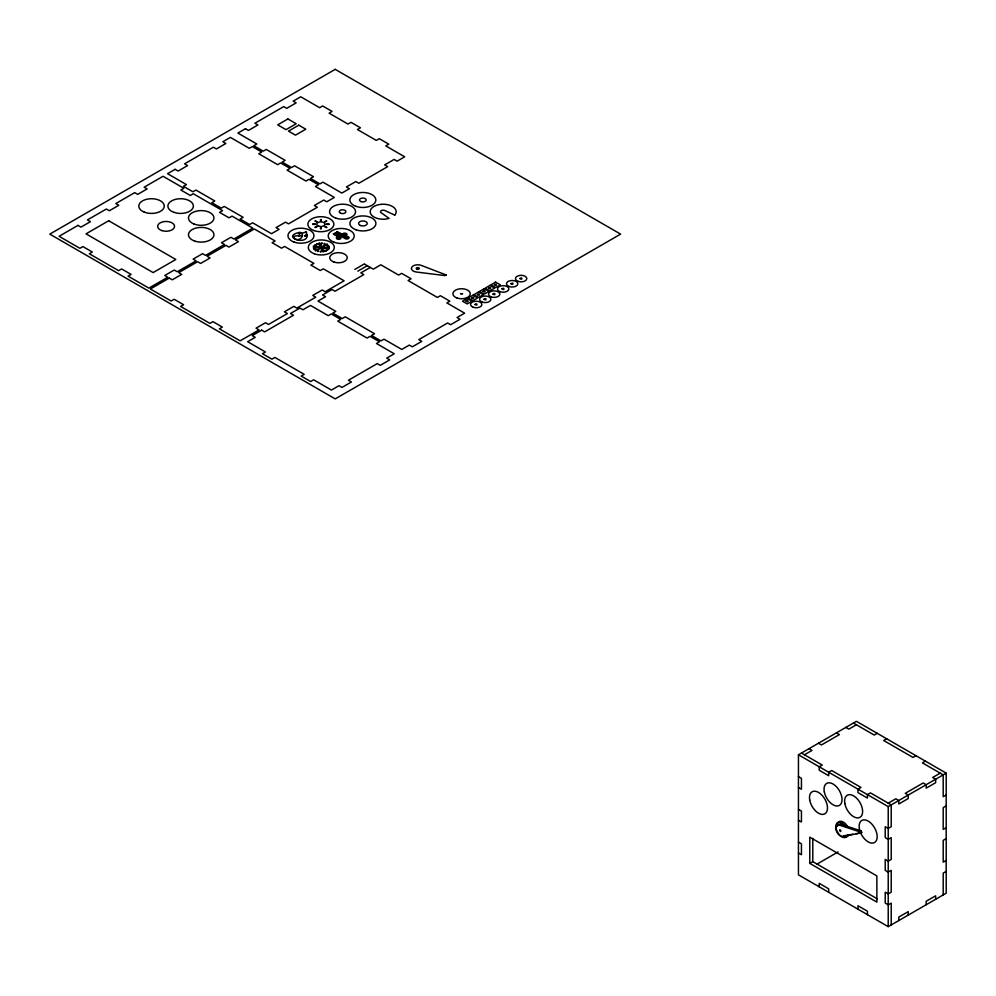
<?xml version="1.0" encoding="UTF-8"?>
<svg xmlns="http://www.w3.org/2000/svg" width="996" height="996" viewBox="0 0 996 996"><rect width="100%" height="100%" fill="white"/><g stroke="black" fill="none" stroke-linecap="round" stroke-linejoin="round"><path stroke-width="1.49" d="M299.597 235.143L299.609 235.081A5.715 3.299 0 0 1 296.646 235.828C291.741 235.392 294.007 240.148 297.779 239.638M298.539 236.177L298.912 235.89A3.225 1.855 0 0 0 299.672 235.205M342.96 233.637L343.085 233.537A2.303 1.332 0 0 1 346.334 233.537A2.303 1.332 0 0 1 346.334 235.405A2.303 1.332 0 0 1 343.085 235.405L336.997 231.869M345.064 236.886L345.176 236.774A2.266 1.307 0 0 1 348.388 236.774A2.266 1.307 0 0 1 348.388 238.629A2.266 1.307 0 0 1 345.176 238.629L335.279 232.89M333.386 233.711L340.246 237.073A2.266 1.307 0 0 1 340.246 238.928A2.266 1.307 0 0 1 337.034 238.928A2.266 1.307 0 0 1 337.034 237.073L337.893 237.185M335.254 232.641L346.048 238.268L348.002 237.795L345.077 237.123M336.984 231.632L343.819 234.981A1.257 0.722 0 0 0 345.6 234.981A1.257 0.722 0 0 0 345.6 233.96A1.257 0.722 0 0 0 343.819 233.96L343.022 233.911M321.745 242.912L320.226 244.194L319.666 242.974M322.43 243.186L320.513 244.792L321.16 246.199A2.191 1.257 0 0 1 322.542 246.41L324.31 245.39L324.049 243.435M320.202 251.727L322.119 250.108L321.471 248.714A2.191 1.257 0 0 1 320.09 248.502L318.309 249.523L318.583 251.478M320.874 251.988L322.405 250.718L322.965 251.926M337.781 237.509L338.055 238.629L339.848 238.106L333.411 233.973M314.923 227.337L316.616 226.366M324.596 221.759L326.29 220.776M315.446 227.648L317.139 226.665M326.812 221.075L324.696 222.096M315.421 250.519L316.965 249.623L314.064 249.461M327.198 244.394L325.667 245.277L328.58 245.464M354.825 269.43L364.275 263.965M357.825 271.161L367.275 265.708M370.275 267.438L360.826 272.892L363.826 274.622L335.005 291.255L332.004 289.525L322.555 294.99L325.555 296.721L317.998 301.078L335.789 311.35L332.789 313.093L342.238 318.546L345.239 316.815L374.533 333.722L371.533 335.453L380.982 340.918L383.983 339.175L401.774 349.447L409.331 345.089L412.332 346.82L421.794 341.367L418.793 339.636L447.602 322.99L450.603 324.721L460.052 319.268L457.052 317.537L464.622 313.167L446.831 302.896L449.831 301.166L440.381 295.712L437.381 297.443L408.086 280.523L411.087 278.793L401.637 273.34L398.637 275.07L380.846 264.799L373.276 269.169L364.773 264.251M798.443 754.781L856.423 721.316L946.2 773.145L946.2 893.188L888.22 926.654L798.443 874.824L798.443 754.781L888.22 806.623L946.2 773.145M804.444 754.781L812.001 750.424L809.001 748.681M856.423 724.777L848.853 729.147L845.853 727.416M877.215 733.317L874.214 735.048L853.423 723.046M886.664 738.771L883.664 740.501L912.959 757.421L915.959 755.69M925.409 761.143L922.408 762.874L943.2 774.876L943.2 796.7L946.2 794.97M861.577 832.768L842.765 836.528A6.362 3.673 60 0 1 836.179 830.34A6.362 3.673 60 0 1 839.379 825.124L840.885 824.265L861.017 830.863L861.913 832.407L860.407 832.893M888.22 803.15L895.79 798.792L898.79 800.523L898.79 803.984L908.24 798.531L908.24 795.069L905.24 793.326L923.18 782.968L926.18 784.699L926.18 788.16L935.642 782.707L935.642 779.245L932.642 777.515L940.199 773.145M842.765 836.528L843.799 835.93M844.085 835.769L847.521 835.121M861.017 830.863L859.523 831.735L839.379 825.124M809.785 863.37L876.878 902.102L876.878 875.907L809.785 837.175L809.785 863.37L812.786 861.627L877.202 898.815M816.732 864.267L838.122 851.916M946.2 805.889L943.2 807.619L943.2 829.444L946.2 827.713M946.2 838.62L943.2 840.35L943.2 862.175L946.2 860.444M946.2 871.363L943.2 873.094L943.2 894.918M305.959 231.782L305.274 232.13A9.45 5.453 0 0 1 301.713 233.201M316.529 243.696L319.43 244.319L318.869 243.099M326.028 251.241L323.202 250.594L323.762 251.801M298.75 233.288L298.825 233.251A3.374 1.942 0 0 0 299.896 232.143A4.893 2.826 0 0 1 298.999 232.578A8.142 4.694 0 0 1 297.356 232.927C282.291 237.409 307.851 245.95 307.229 234.882M313.379 246.099L315.881 246.361L314.724 244.966M329.24 248.813L326.75 248.539L327.908 249.934M313.404 247.73L315.657 246.821L313.454 246.473M329.203 247.195L326.962 248.079L329.24 248.465M314.051 249.087L317.736 249.187L319.504 248.166A2.191 1.257 0 0 1 319.131 247.357L316.716 246.983L313.441 248.091M328.506 245.85L324.895 245.726L323.127 246.747A2.191 1.257 0 0 1 323.501 247.543L325.916 247.917L329.228 246.834M312.644 224.025L315.396 224.025M315.371 224.399L312.669 224.399M326.327 224.025L329.091 224.025M329.091 224.399L326.352 224.399M326.638 227.698L324.596 226.665M849.688 834.76L852.925 834.212M856.174 833.677L859.423 833.129M301.688 233.139L301.078 233.213A26.792 15.463 0 0 0 299.933 233.375L299.472 233.438A15.189 8.765 0 0 1 299.037 233.5L298.514 233.537M298.601 236.214L298.626 236.226A5.553 3.2 0 0 0 302.286 234.882M327.186 244.045L325.082 244.941L324.87 243.398M326.078 250.868L322.916 249.984L322.268 248.589A2.191 1.257 0 0 0 323.277 248.004L325.704 248.378L327.161 250.145M315.458 250.868L317.55 249.959L317.761 251.515M316.604 244.057L319.716 244.916L320.363 246.311A2.191 1.257 0 0 0 319.343 246.908L316.927 246.522L315.471 244.767M315.446 220.776L317.139 221.759M325.119 226.366L326.812 227.337M314.923 221.075L316.616 222.058M836.403 732.869L839.404 734.6L821.451 744.958L818.451 743.228M801.444 753.051L822.235 765.053L819.235 766.783L819.235 770.257L828.684 775.71L828.684 772.249L831.685 770.518L860.98 787.425L857.979 789.156L857.979 792.629L867.429 798.082L867.429 794.609L870.429 792.878L891.221 804.88L891.221 826.705L888.22 828.448L885.22 826.705L885.22 837.624L888.22 839.354L891.221 837.624L891.221 859.448L888.22 861.179L885.22 859.448L885.22 870.367L888.22 872.098L891.221 870.367L891.221 892.192L888.22 893.922L885.22 892.192L885.22 903.098L888.22 904.829L891.221 903.098L891.221 924.923M798.443 776.606L801.444 778.337L801.444 789.255L798.443 787.525M798.443 809.35L801.444 811.08L801.444 821.986L798.443 820.256M798.443 842.081L801.444 843.811L801.444 854.73L798.443 852.999M935.642 899.276L935.642 895.815L926.18 901.268L926.18 904.742M908.24 915.1L908.24 911.639L898.79 917.092L898.79 920.553M888.22 806.623L888.22 926.654M867.429 914.652L867.429 911.191L857.979 905.725L857.979 909.199M828.684 892.279L828.684 888.818L819.235 883.365L819.235 886.826M812.786 838.52L812.786 861.627M321.235 219.568L321.235 220.95M321.235 227.474L321.235 228.856M320.5 219.568L320.5 220.95M320.5 227.474L320.5 228.856M848.791 835.046A8.491 4.905 60 0 1 846.09 836.765M837.711 823.356A8.491 4.905 60 0 1 842.367 821.625A8.491 4.905 60 0 1 847.994 827.34M837.437 826.257A6.362 3.673 60 0 1 840.885 824.265M847.621 835.046A8.491 4.905 60 0 1 839.304 834.71A8.491 4.905 60 0 1 836.901 823.094A8.491 4.905 60 0 1 846.04 827.365M302.373 234.919A7.246 4.183 0 0 1 302.51 235.679M302.149 235.691A7.321 4.221 0 0 1 297.854 239.737M307.079 234.869A2.963 1.706 0 0 1 305.05 236.214M306.345 231.695A7.893 4.557 0 0 1 305.199 235.479L305.075 235.641A2.365 1.37 0 0 0 304.788 235.952M446.183 274.971L444.988 275.593L416.428 272.033A6.362 3.673 0 0 1 411.883 267.04A6.362 3.673 0 0 1 421.208 265.359L446.183 274.971M839.628 830.278C840.711 833.789 841.595 828.896 839.64 830.203M466.053 301.178C468.805 303.581 468.73 298.875 466.078 301.078M471.731 297.904C474.096 300.394 474.905 295.538 471.755 297.804M475.042 304.452C477.931 306.93 477.333 302.012 475.042 304.452M477.395 294.629C480.209 297.032 479.96 292.289 477.42 294.53M483.072 291.355C485.438 293.857 486.21 288.989 483.097 291.255M484.019 299.261C486.521 301.776 486.982 296.895 484.019 299.211M488.737 288.081C491.402 290.595 491.339 285.703 488.737 288.081M492.995 294.081C495.871 296.534 495.361 291.641 492.995 294.081M494.414 284.806C497.253 287.246 496.929 282.416 494.414 284.756M501.972 288.902C504.711 291.33 504.549 286.587 501.996 288.803M510.948 283.711C513.239 286.263 514.21 281.345 510.96 283.661M519.924 278.531C522.626 281.021 522.551 276.116 519.924 278.531M460.6 293.696L462.592 293.745L460.613 293.633M320.289 247.394L322.343 247.469L320.289 247.394M335.204 69.347L49.8 234.122L335.204 398.898L620.608 234.122L335.204 69.347M77.987 225.382L59.088 236.301L79.879 248.303L82.88 246.572L92.329 252.025L89.329 253.756L118.624 270.675L121.624 268.945L131.074 274.398L128.073 276.129L148.865 288.13L167.776 277.224L164.776 275.494L174.225 270.028L177.226 271.759L196.125 260.852L193.124 259.122L202.574 253.669L205.574 255.399L224.474 244.481L221.473 242.75L230.923 237.297L233.923 239.028L252.822 228.109L232.031 216.107L229.03 217.838L219.581 212.385L222.581 210.654L193.286 193.747L190.286 195.477L180.836 190.012L183.837 188.281L163.045 176.28L144.146 187.198L147.147 188.929L137.697 194.382L134.697 192.651L115.797 203.558L118.798 205.288L109.348 210.754L106.348 209.023L87.436 219.929L90.437 221.66L80.987 227.113L77.987 225.382M175.109 169.32L167.552 173.678L186.451 184.596L183.451 186.327L192.9 191.78L195.901 190.049L214.8 200.968L211.799 202.698L221.249 208.152L224.249 206.421L243.149 217.327L240.148 219.07L249.598 224.523L252.598 222.793L271.497 233.699L279.067 229.329L276.066 227.598L285.516 222.145L288.516 223.876L317.338 207.243L314.338 205.512L323.787 200.047L326.788 201.777L334.345 197.42L315.446 186.501L318.446 184.77L308.997 179.317L305.996 181.048L287.097 170.142L290.097 168.399L280.648 162.946L277.647 164.676L258.748 153.77L261.749 152.039L252.287 146.574L249.286 148.317L230.387 137.398L222.83 141.768L225.831 143.499L216.381 148.952L213.381 147.221L184.559 163.854L187.559 165.597L178.11 171.051L175.109 169.32M245.452 128.708L237.895 133.066L256.794 143.984L253.793 145.715L263.243 151.168L266.243 149.437L285.142 160.344L282.142 162.087L291.591 167.54L294.592 165.809L313.491 176.715L310.491 178.446L319.94 183.911L322.941 182.168L341.852 193.087L349.409 188.717L346.409 186.987L355.858 181.533L358.859 183.264L387.681 166.631L384.68 164.888L394.13 159.435L397.13 161.165L404.687 156.808L385.788 145.889L388.789 144.159L379.339 138.705L376.339 140.436L357.44 129.517L360.44 127.787L350.99 122.334L347.99 124.064L329.091 113.158L332.091 111.428L322.642 105.962L319.641 107.693L300.742 96.786L293.173 101.156L296.173 102.887L286.724 108.34L283.723 106.609L254.901 123.243L257.902 124.973L248.452 130.439L245.452 128.708M108.701 220.751L86.029 233.848L153.123 272.58L175.806 259.483L108.701 220.751M287.906 118.96L277.71 124.849L286.014 129.642L296.223 123.753L287.906 118.96M298.775 125.172L288.479 131.123L295.463 135.157L305.772 129.206L298.775 125.172M169.27 278.083L150.371 289.002L171.163 301.004L174.163 299.273L183.613 304.726L180.612 306.457L209.907 323.376L212.907 321.646L222.357 327.099L219.357 328.829L240.148 340.831L259.047 329.925L256.047 328.182L265.496 322.729L268.497 324.459L287.396 313.553L284.395 311.823L293.845 306.357L296.845 308.1L315.757 297.182L312.756 295.451L322.206 289.998L325.206 291.728L344.106 280.81L323.314 268.808L320.314 270.539L310.864 265.085L313.865 263.355L284.57 246.435L281.569 248.178L272.12 242.713L275.12 240.982L254.329 228.98L235.43 239.899L238.43 241.63L228.968 247.083L225.968 245.352L207.068 256.258L210.069 257.989L200.619 263.454L197.619 261.711L178.72 272.63L181.72 274.361L172.271 279.814L169.27 278.083M261.662 330.149L252.212 335.602L255.213 337.333L247.655 341.703L265.446 351.974L262.446 353.705L271.896 359.158L274.896 357.427L304.191 374.334L301.19 376.077L310.64 381.53L313.64 379.8L331.431 390.071L338.989 385.701L341.989 387.432L351.439 381.978L348.438 380.248L377.26 363.602L380.26 365.333L389.71 359.88L386.709 358.149L394.267 353.779L376.488 343.508L379.488 341.777L370.026 336.324L367.026 338.055L337.731 321.148L340.732 319.405L331.282 313.952L328.282 315.682L310.491 305.411L302.933 309.781L299.933 308.05L290.483 313.503L293.484 315.234L264.662 331.88L261.662 330.149M467.261 298.501L462.542 301.228L467.261 303.954L471.992 301.228L467.261 298.501M472.938 295.227L468.207 297.953L472.938 300.68L477.657 297.953L472.938 295.227M478.603 291.953L473.872 294.679L478.603 297.406L483.334 294.679L478.603 291.953M484.268 288.678L479.549 291.405L484.268 294.131L488.999 291.405L484.268 288.678M489.945 285.404L485.214 288.13L489.945 290.857L494.663 288.13L489.945 285.404M495.61 282.129L490.891 284.856L495.61 287.583L500.341 284.856L495.61 282.129M859.573 831.747L860.32 832.594L859.573 831.76M394.765 215.136L384.867 210.53A2.677 1.544 0 0 0 381.306 210.642A2.677 1.544 0 0 0 381.107 212.696L389.1 218.41A12.998 7.507 0 0 1 370.363 212.907A12.998 7.507 0 0 1 385.228 204.317A12.998 7.507 0 0 1 394.765 215.136M482.375 302.149A5.677 3.274 0 0 0 490.904 299.31A5.677 3.274 0 0 0 482.375 296.472A5.677 3.274 0 0 0 482.375 302.149M473.063 307.216A5.677 3.274 0 0 0 481.902 304.726A5.677 3.274 0 0 0 473.76 301.551A5.677 3.274 0 0 0 473.063 307.216M844.845 803.548A12.724 7.346 60 0 0 859.76 817.43A12.724 7.346 60 0 0 856.261 797.871A12.724 7.346 60 0 0 844.845 803.548M809.723 800.062A12.724 7.346 60 0 0 824.626 813.944A12.724 7.346 60 0 0 821.127 794.385A12.724 7.346 60 0 0 809.723 800.062M824.315 791.895A12.724 7.346 60 0 0 839.304 805.478A12.724 7.346 60 0 0 835.507 785.832A12.724 7.346 60 0 0 824.315 791.895M859.436 828.971A12.724 7.346 60 0 0 874.438 842.566A12.724 7.346 60 0 0 870.641 822.908A12.724 7.346 60 0 0 859.436 828.971M161.85 230.599A8.491 4.905 0 0 0 174.574 226.353A8.491 4.905 0 0 0 161.85 222.108A8.491 4.905 0 0 0 161.85 230.599M193.946 223.988A12.724 7.346 0 0 0 213.903 218.572A12.724 7.346 0 0 0 195.801 211.301A12.724 7.346 0 0 0 193.946 223.988M194.681 241.069A12.724 7.346 0 0 0 213.941 234.869A12.724 7.346 0 0 0 195.029 228.333A12.724 7.346 0 0 0 194.681 241.069M174.101 212.385A12.724 7.346 0 0 0 193.361 206.197A12.724 7.346 0 0 0 174.449 199.648A12.724 7.346 0 0 0 174.101 212.385M144.271 212.111A12.724 7.346 0 0 0 164.216 206.695A12.724 7.346 0 0 0 146.126 199.424A12.724 7.346 0 0 0 144.271 212.111M313.964 230.574A12.998 7.507 0 0 0 333.847 224.474A12.998 7.507 0 0 0 314.773 217.589A12.998 7.507 0 0 0 313.964 230.574M334.32 242.327A12.998 7.507 0 0 0 354.203 236.226A12.998 7.507 0 0 0 335.129 229.329A12.998 7.507 0 0 0 334.32 242.327M314.425 253.818A12.998 7.507 0 0 0 334.295 247.718A12.998 7.507 0 0 0 315.222 240.82A12.998 7.507 0 0 0 314.425 253.818M294.069 242.065A12.998 7.507 0 0 0 313.952 235.965A12.998 7.507 0 0 0 294.866 229.08A12.998 7.507 0 0 0 294.069 242.065M334.108 262.097A8.752 5.055 0 0 0 347.231 257.715A8.752 5.055 0 0 0 334.108 253.345A8.752 5.055 0 0 0 334.108 262.097M457.164 298.065A8.69 5.017 0 0 0 470.274 293.808A8.69 5.017 0 0 0 457.326 289.375A8.69 5.017 0 0 0 457.164 298.065M491.016 296.845A5.677 3.274 0 0 0 499.868 294.368A5.677 3.274 0 0 0 491.713 291.181A5.677 3.274 0 0 0 491.016 296.845M499.992 291.666A5.677 3.274 0 0 0 508.844 289.176A5.677 3.274 0 0 0 500.689 286.001A5.677 3.274 0 0 0 499.992 291.666M508.968 286.475A5.677 3.274 0 0 0 517.82 283.997A5.677 3.274 0 0 0 509.666 280.81A5.677 3.274 0 0 0 508.968 286.475M518.294 281.42A5.677 3.274 0 0 0 526.809 278.581A5.677 3.274 0 0 0 518.294 275.743A5.677 3.274 0 0 0 518.294 281.42M318.695 226.192A4.059 2.341 0 0 0 324.92 224.299A4.059 2.341 0 0 0 318.981 222.133A4.059 2.341 0 0 0 318.695 226.192M417 269.206A1.531 0.884 0 0 0 419.304 268.447A1.531 0.884 0 0 0 417 267.675A1.531 0.884 0 0 0 417 269.206M356.02 229.802A12.998 7.507 0 0 0 375.903 223.702A12.998 7.507 0 0 0 356.817 216.804A12.998 7.507 0 0 0 356.02 229.802M340.682 213.281A3.337 1.93 0 0 0 345.886 211.824A3.337 1.93 0 0 0 341.093 209.957A3.337 1.93 0 0 0 340.682 213.281M335.664 218.049A12.998 7.507 0 0 0 355.547 211.949A12.998 7.507 0 0 0 336.461 205.064A12.998 7.507 0 0 0 335.664 218.049M360.963 201.578A3.337 1.93 0 0 0 366.167 200.109A3.337 1.93 0 0 0 361.374 198.241A3.337 1.93 0 0 0 360.963 201.578M355.945 206.334A12.998 7.507 0 0 0 375.828 200.246A12.998 7.507 0 0 0 356.742 193.349A12.998 7.507 0 0 0 355.945 206.334M360.477 225.519A4.345 2.502 0 0 0 367.238 223.614A4.345 2.502 0 0 0 361.013 221.187A4.345 2.502 0 0 0 360.477 225.519"/></g></svg>
